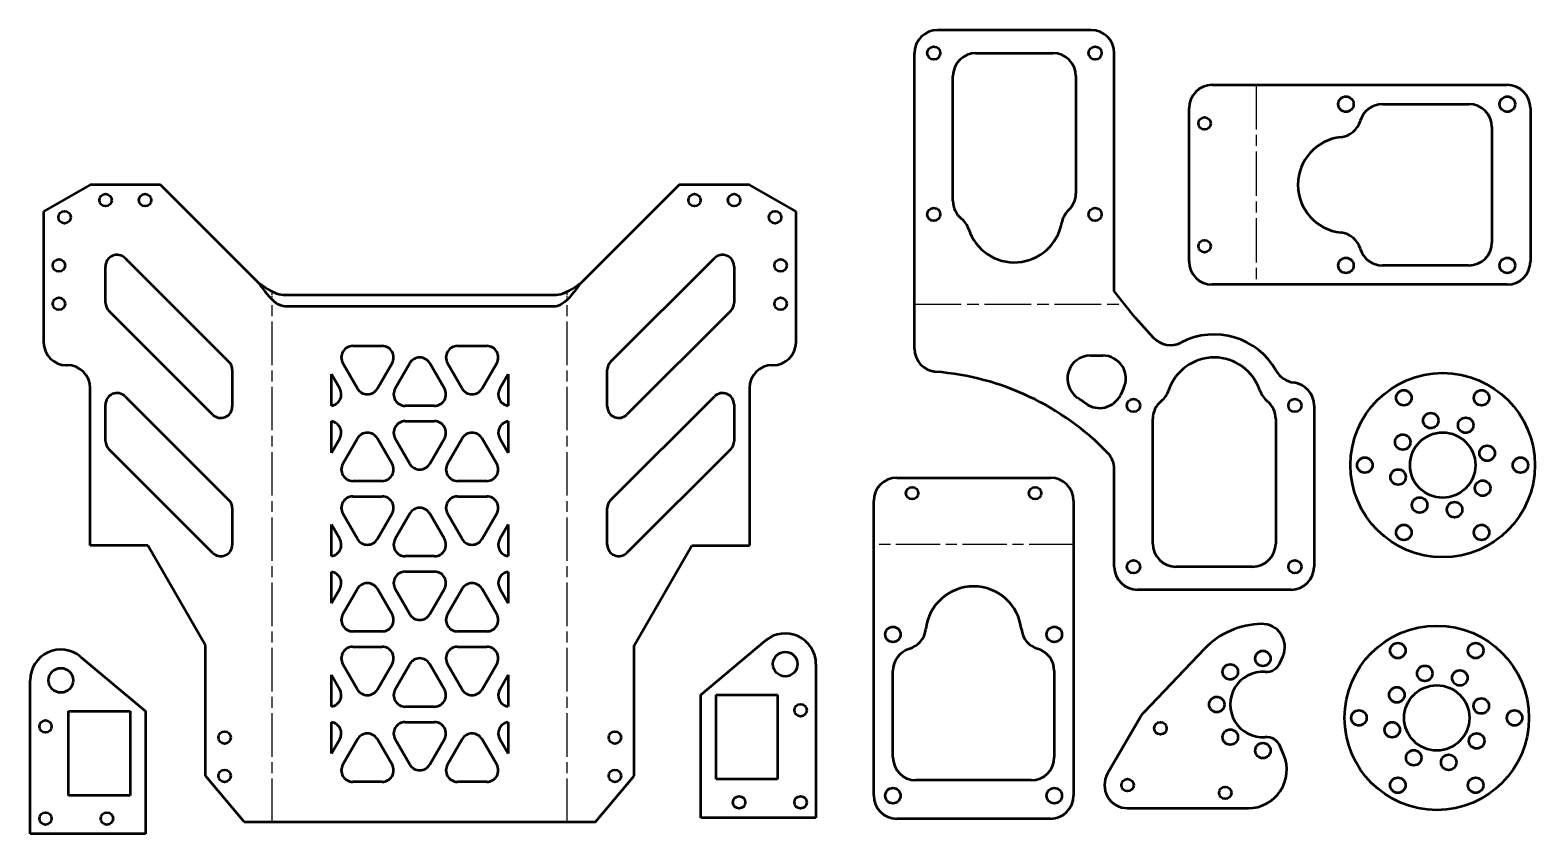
# Model space of a CAD drawing. Header units: millimetres. Extents: x 3 to 198, y 2 to 107.
import ezdxf

# ---------------------------------------------------------------- set-up
doc = ezdxf.new("R2010")
doc.units = ezdxf.units.MM
doc.linetypes.add('CHAIN', pattern=[0.3543, 0.2362, -0.0295, 0.0591, -0.0295])
doc.layers.add('Bend Centerline (ISO)', color=7, linetype='CHAIN', lineweight=25)
doc.layers.add('Visible (ISO)', color=7, linetype='Continuous', lineweight=50)

msp = doc.modelspace()

# ---------------------------------------------------------------- linework, layer by layer
at = {"layer": 'Bend Centerline (ISO)', "ltscale": 24.46138}
for p, q in [((162.05, 99.53), (162.05, 73.53)), ((138.3, 39.67), (112.3, 39.67))]:
    msp.add_line(p, q, dxfattribs=at)
at = {"layer": 'Bend Centerline (ISO)', "ltscale": 1.178513}
for p, q in [((34.04, 71.56), (34.04, 72.62)), ((72.43, 71.56), (72.43, 72.62))]:
    msp.add_line(p, q, dxfattribs=at)
at = {"layer": 'Bend Centerline (ISO)', "ltscale": 23.998354}
for p, q in [((34.04, 3.54), (34.04, 71.56)), ((72.43, 3.54), (72.43, 71.56))]:
    msp.add_line(p, q, dxfattribs=at)
at = {"layer": 'Bend Centerline (ISO)', "ltscale": 25.726624}
msp.add_line((117.61, 70.99), (144.96, 70.99), dxfattribs=at)
at = {"layer": 'Visible (ISO)'}
for p, q in [((140.61, 106.68), (120.61, 106.68)), ((117.61, 65.17), (117.61, 103.68)), ((125.61, 103.68), (135.61, 103.68)), ((143.61, 72.68), (143.61, 103.68)), ((122.61, 84.44), (122.61, 100.68)), ((138.61, 100.68), (138.61, 85.41)), ((156.35, 99.53), (194.75, 99.53)), ((153.35, 76.53), (153.35, 96.53)), ((178.5, 97.03), (189.75, 97.03)), ((197.75, 96.53), (197.75, 76.53)), ((192.75, 94.03), (192.75, 79.03)), ((10.34, 86.54), (4.28, 83.04)), ((19.48, 86.54), (10.34, 86.54)), ((32.34, 73.68), (19.48, 86.54)), ((86.98, 86.54), (74.13, 73.68)), ((96.13, 86.54), (86.98, 86.54)), ((102.19, 83.04), (96.13, 86.54)), ((4.28, 83.04), (4.28, 66.04)), ((102.19, 66.04), (102.19, 83.04)), ((14.9, 76.97), (28.4, 63.47)), ((78.07, 63.47), (91.57, 76.97)), ((12.34, 71.16), (12.34, 75.91)), ((94.13, 75.91), (94.13, 71.16)), ((189.75, 76.03), (178.5, 76.03)), ((146.3, 69.29), (143.61, 72.68)), ((194.75, 73.53), (156.35, 73.53)), ((35.73, 72.18), (70.73, 72.18)), ((70.73, 70.68), (35.73, 70.68)), ((26.28, 56.6), (12.78, 70.1)), ((93.69, 70.1), (80.19, 56.6)), ((146.3, 69.29), (148.68, 66.63)), ((44.52, 65.54), (48.33, 65.54)), ((58.14, 65.54), (61.95, 65.54)), ((7.28, 63.04), (7.34, 63.04)), ((45.13, 59.99), (43.22, 63.29)), ((49.63, 63.29), (47.72, 59.99)), ((50.03, 59.99), (51.93, 63.29)), ((54.53, 63.29), (56.43, 59.99)), ((58.74, 59.99), (56.84, 63.29)), ((63.24, 63.29), (61.34, 59.99)), ((99.13, 63.04), (99.19, 63.04)), ((140.5, 64.29), (142.11, 64.29)), ((28.84, 62.41), (28.84, 57.66)), ((41.73, 57.76), (41.73, 61.87)), ((41.73, 61.87), (42.82, 59.99)), ((63.65, 59.99), (64.73, 61.87)), ((64.73, 61.87), (64.73, 57.76)), ((77.63, 57.66), (77.63, 62.41)), ((10.34, 39.54), (10.34, 60.04)), ((14.9, 58.97), (28.4, 45.47)), ((78.07, 45.47), (91.57, 58.97)), ((96.13, 60.04), (96.13, 39.54)), ((144.81, 59.98), (144.4, 59.13)), ((12.34, 53.16), (12.34, 57.91)), ((55.14, 57.74), (51.33, 57.74)), ((94.13, 57.91), (94.13, 53.16)), ((169.61, 57.79), (169.61, 36.79)), ((41.73, 51.62), (41.73, 55.73)), ((51.33, 55.74), (55.14, 55.74)), ((64.73, 55.73), (64.73, 51.62)), ((148.61, 39.79), (148.61, 56.03)), ((164.61, 56.03), (164.61, 39.79)), ((42.82, 53.49), (41.73, 51.62)), ((43.22, 50.2), (45.13, 53.49)), ((47.72, 53.49), (49.63, 50.2)), ((51.93, 50.2), (50.03, 53.49)), ((56.43, 53.49), (54.53, 50.2)), ((56.84, 50.2), (58.74, 53.49)), ((61.34, 53.49), (63.24, 50.2)), ((64.73, 51.62), (63.65, 53.49)), ((26.28, 38.6), (12.78, 52.1)), ((93.69, 52.1), (80.19, 38.6)), ((143.61, 36.79), (143.61, 49.5)), ((48.33, 47.95), (44.52, 47.95)), ((61.95, 47.95), (58.14, 47.95)), ((115.3, 48.37), (135.3, 48.37)), ((44.52, 45.95), (48.33, 45.95)), ((58.14, 45.95), (61.95, 45.95)), ((112.3, 6.97), (112.3, 45.37)), ((138.3, 45.37), (138.3, 6.97)), ((28.84, 44.41), (28.84, 39.66)), ((45.13, 40.4), (43.22, 43.7)), ((49.63, 43.7), (47.72, 40.4)), ((50.03, 40.4), (51.93, 43.7)), ((54.53, 43.7), (56.43, 40.4)), ((58.74, 40.4), (56.84, 43.7)), ((63.24, 43.7), (61.34, 40.4)), ((77.63, 39.66), (77.63, 44.41)), ((41.73, 38.17), (41.73, 42.28)), ((41.73, 42.28), (42.82, 40.4)), ((63.65, 40.4), (64.73, 42.28)), ((64.73, 42.28), (64.73, 38.17)), ((17.84, 39.54), (10.34, 39.54)), ((25.34, 26.54), (17.84, 39.54)), ((81.13, 26.54), (88.63, 39.54)), ((88.63, 39.54), (96.13, 39.54)), ((55.14, 38.15), (51.33, 38.15)), ((41.73, 32.03), (41.73, 36.14)), ((51.33, 36.15), (55.14, 36.15)), ((64.73, 36.14), (64.73, 32.03)), ((161.61, 36.79), (151.61, 36.79)), ((42.82, 33.9), (41.73, 32.03)), ((43.22, 30.61), (45.13, 33.9)), ((47.72, 33.9), (49.63, 30.61)), ((51.93, 30.61), (50.03, 33.9)), ((56.43, 33.9), (54.53, 30.61)), ((56.84, 30.61), (58.74, 33.9)), ((61.34, 33.9), (63.24, 30.61)), ((64.73, 32.03), (63.65, 33.9)), ((166.61, 33.79), (146.61, 33.79)), ((48.33, 28.36), (44.52, 28.36)), ((61.95, 28.36), (58.14, 28.36)), ((25.34, 9.54), (25.34, 26.54)), ((44.52, 26.36), (48.33, 26.36)), ((58.14, 26.36), (61.95, 26.36)), ((81.13, 9.54), (81.13, 26.54)), ((89.79, 20.1), (98.22, 27.17)), ((155.35, 26.1), (147.43, 17.81)), ((9.09, 25.05), (17.53, 17.99)), ((45.13, 20.81), (43.22, 24.11)), ((49.63, 24.11), (47.72, 20.81)), ((50.03, 20.81), (51.93, 24.11)), ((54.53, 24.11), (56.43, 20.81)), ((58.74, 20.81), (56.84, 24.11)), ((63.24, 24.11), (61.34, 20.81)), ((104.79, 24.1), (104.79, 4.1)), ((165.21, 24.31), (165.57, 25.19)), ((2.53, 1.99), (2.53, 21.99)), ((41.73, 18.58), (41.73, 22.69)), ((41.73, 22.69), (42.82, 20.81)), ((63.65, 20.81), (64.73, 22.69)), ((64.73, 22.69), (64.73, 18.58)), ((114.8, 11.97), (114.8, 23.22)), ((135.8, 23.22), (135.8, 11.97)), ((89.79, 4.1), (89.79, 20.1)), ((91.79, 20.1), (99.79, 20.1)), ((91.79, 9.1), (91.79, 20.1)), ((99.79, 20.1), (99.79, 9.1)), ((7.53, 6.99), (7.53, 17.99)), ((7.53, 17.99), (15.53, 17.99)), ((15.53, 17.99), (15.53, 6.99)), ((17.53, 17.99), (17.53, 1.99)), ((55.14, 18.56), (51.33, 18.56)), ((41.73, 12.44), (41.73, 16.55)), ((51.33, 16.56), (55.14, 16.56)), ((64.73, 16.55), (64.73, 12.44)), ((147, 17.24), (142.73, 9.84)), ((42.82, 14.31), (41.73, 12.44)), ((43.22, 11.02), (45.13, 14.31)), ((47.72, 14.31), (49.63, 11.02)), ((51.93, 11.02), (50.03, 14.31)), ((56.43, 14.31), (54.53, 11.02)), ((56.84, 11.02), (58.74, 14.31)), ((61.34, 14.31), (63.24, 11.02)), ((64.73, 12.44), (63.65, 14.31)), ((165.67, 12.26), (165.21, 13.37)), ((30.38, 3.54), (25.34, 9.54)), ((48.33, 8.77), (44.52, 8.77)), ((61.95, 8.77), (58.14, 8.77)), ((76.09, 3.54), (81.13, 9.54)), ((99.79, 9.1), (91.79, 9.1)), ((132.8, 8.97), (117.8, 8.97)), ((15.53, 6.99), (7.53, 6.99)), ((104.79, 4.1), (89.79, 4.1)), ((135.3, 3.97), (115.3, 3.97)), ((145.33, 5.34), (161.05, 5.34)), ((17.53, 1.99), (2.53, 1.99)), ((30.38, 3.54), (76.09, 3.54))]:
    msp.add_line(p, q, dxfattribs=at)
for centre, radius in [((120.11, 103.68), 0.85), ((141.11, 103.68), 0.85), ((173.75, 97.03), 1), ((194.75, 97.03), 1), ((155.35, 94.53), 0.8), ((12.34, 84.54), 0.8), ((17.48, 84.54), 0.8), ((88.98, 84.54), 0.8), ((94.13, 84.54), 0.8), ((7.01, 82.3), 0.8), ((99.46, 82.3), 0.8), ((120.11, 82.68), 0.85), ((141.11, 82.68), 0.85), ((155.35, 78.53), 0.8), ((6.28, 76.04), 0.8), ((100.19, 76.04), 0.8), ((173.75, 76.03), 1), ((194.75, 76.03), 1), ((6.28, 71.04), 0.8), ((100.19, 71.04), 0.8), ((186.34, 50.02), 12), ((181.28, 58.79), 1), ((191.4, 58.79), 1), ((146.11, 57.79), 0.85), ((167.11, 57.79), 0.85), ((184.79, 55.82), 1), ((189.34, 55.22), 1), ((181.14, 53.02), 1), ((186.34, 50.02), 4.25), ((176.21, 50.02), 1), ((192.13, 51.57), 1), ((196.46, 50.02), 1), ((180.54, 48.47), 1), ((117.3, 46.37), 0.8), ((133.3, 46.37), 0.8), ((191.54, 47.02), 1), ((183.34, 44.82), 1), ((187.89, 44.22), 1), ((181.28, 41.25), 1), ((191.4, 41.25), 1), ((146.11, 36.79), 0.85), ((167.11, 36.79), 0.85), ((114.8, 27.97), 1), ((135.8, 27.97), 1), ((185.57, 17.1), 12), ((100.79, 24.1), 1.6), ((162.94, 24.84), 1), ((180.5, 25.87), 1), ((190.63, 25.87), 1), ((6.53, 21.99), 1.6), ((158.7, 23.09), 1), ((184.01, 22.9), 1), ((188.57, 22.3), 1), ((156.94, 18.84), 1), ((180.37, 20.1), 1), ((185.57, 17.1), 4.25), ((191.36, 18.65), 1), ((102.79, 18.1), 0.8), ((175.44, 17.1), 1), ((195.69, 17.1), 1), ((4.53, 15.99), 0.8), ((149.6, 15.74), 0.8), ((179.77, 15.55), 1), ((27.84, 14.54), 0.8), ((78.63, 14.54), 0.8), ((158.7, 14.6), 1), ((162.94, 12.84), 1), ((190.76, 14.1), 1), ((182.57, 11.9), 1), ((187.12, 11.31), 1), ((27.84, 9.54), 0.8), ((78.63, 9.54), 0.8), ((114.8, 6.97), 1), ((135.8, 6.97), 1), ((145.33, 8.34), 0.8), ((158.04, 7.34), 0.8), ((180.5, 8.33), 1), ((190.63, 8.33), 1), ((94.79, 6.1), 0.8), ((102.79, 6.1), 0.8), ((4.53, 3.99), 0.8), ((12.53, 3.99), 0.8)]:
    msp.add_circle(centre, radius, dxfattribs=at)
for centre, radius, start, end in [((120.61, 103.68), 3, 90, 180), ((140.61, 103.68), 3, 0, 90), ((125.61, 100.68), 3, 90, 180), ((135.61, 100.68), 3, 0, 90), ((156.35, 96.53), 3, 90, 180), ((194.75, 96.53), 3, 0, 90), ((178.5, 94.03), 3, 90, 163.5827), ((189.75, 94.03), 3, 0, 90), ((172.75, 95.72), 3, 276.2063, 343.5827), ((173.75, 86.53), 6.25, 96.2063, 263.7937), ((125.61, 84.44), 3, 180, 230.8864), ((135.61, 85.41), 3, 313.1208, 0), ((139.71, 81.03), 3, 133.1208, 169.7101), ((121.83, 79.79), 3, 18.2413, 50.8864), ((130.61, 82.68), 6.25, 198.2413, 349.7101), ((172.75, 77.33), 3, 16.4173, 83.7937), ((189.75, 79.03), 3, 270, 0), ((13.84, 75.91), 1.5, 45, 180), ((92.63, 75.91), 1.5, 0, 135), ((156.35, 76.53), 3, 180, 270), ((178.5, 79.03), 3, 196.4173, 270), ((194.75, 76.53), 3, 270, 0), ((13.84, 71.16), 1.5, 180, 225), ((92.63, 71.16), 1.5, 315, 0), ((150.92, 68.64), 3, 221.8779, 297.7021), ((156.61, 57.79), 9.25, 29.1056, 117.7021), ((7.28, 66.04), 3, 180, 270), ((44.52, 64.04), 1.5, 90, 210), ((48.33, 64.04), 1.5, 330, 90), ((58.14, 64.04), 1.5, 90, 210), ((61.95, 64.04), 1.5, 330, 90), ((99.19, 66.04), 3, 270, 0), ((120.61, 65.17), 3, 180, 265.4623), ((7.34, 60.04), 3, 0, 90), ((27.34, 62.41), 1.5, 0, 45), ((53.23, 62.54), 1.5, 30, 150), ((79.13, 62.41), 1.5, 135, 180), ((99.13, 60.04), 3, 90, 180), ((140.5, 61.29), 3, 90, 235.9892), ((142.11, 61.29), 3, 334.0043, 90), ((156.61, 57.79), 6.25, 18.2413, 161.7587), ((117.61, 27.37), 34.92, 43.8991, 85.4623), ((167.32, 63.75), 3, 209.1056, 263.2702), ((166.61, 57.79), 3, 0, 83.2702), ((13.84, 57.91), 1.5, 45, 180), ((41.52, 59.24), 1.5, 278.3133, 30), ((46.42, 60.74), 1.5, 210, 330), ((51.33, 59.24), 1.5, 150, 270), ((55.14, 59.24), 1.5, 270, 30), ((60.04, 60.74), 1.5, 210, 330), ((64.95, 59.24), 1.5, 150, 261.6867), ((92.63, 57.91), 1.5, 0, 135), ((117.61, 27.37), 37.92, 53.9376, 55.9892), ((141.7, 60.45), 3, 233.9376, 334.0043), ((147.83, 60.69), 3, 309.1136, 341.7587), ((165.4, 60.69), 3, 198.2413, 230.8864), ((27.34, 57.66), 1.5, 225, 0), ((79.13, 57.66), 1.5, 180, 315), ((151.61, 56.03), 3, 129.1136, 180), ((161.61, 56.03), 3, 0, 50.8864), ((41.52, 54.24), 1.5, 330, 81.6867), ((51.33, 54.24), 1.5, 90, 210), ((55.14, 54.24), 1.5, 330, 90), ((64.95, 54.24), 1.5, 98.3133, 210), ((13.84, 53.16), 1.5, 180, 225), ((46.42, 52.74), 1.5, 30, 150), ((60.04, 52.74), 1.5, 30, 150), ((92.63, 53.16), 1.5, 315, 0), ((140.61, 49.5), 3, 0, 43.8991), ((44.52, 49.45), 1.5, 150, 270), ((48.33, 49.45), 1.5, 270, 30), ((53.23, 50.95), 1.5, 210, 330), ((58.14, 49.45), 1.5, 150, 270), ((61.95, 49.45), 1.5, 270, 30), ((115.3, 45.37), 3, 90, 180), ((135.3, 45.37), 3, 0, 90), ((27.34, 44.41), 1.5, 0, 45), ((44.52, 44.45), 1.5, 90, 210), ((48.33, 44.45), 1.5, 330, 90), ((58.14, 44.45), 1.5, 90, 210), ((61.95, 44.45), 1.5, 330, 90), ((79.13, 44.41), 1.5, 135, 180), ((53.23, 42.95), 1.5, 30, 150), ((27.34, 39.66), 1.5, 225, 0), ((41.52, 39.65), 1.5, 278.3133, 30), ((46.42, 41.15), 1.5, 210, 330), ((51.33, 39.65), 1.5, 150, 270), ((55.14, 39.65), 1.5, 270, 30), ((60.04, 41.15), 1.5, 210, 330), ((64.95, 39.65), 1.5, 150, 261.6867), ((79.13, 39.66), 1.5, 180, 315), ((151.61, 39.79), 3, 180, 270), ((161.61, 39.79), 3, 270, 0), ((41.52, 34.65), 1.5, 330, 81.6867), ((51.33, 34.65), 1.5, 90, 210), ((55.14, 34.65), 1.5, 330, 90), ((64.95, 34.65), 1.5, 98.3133, 210), ((146.61, 36.79), 3, 180, 270), ((166.61, 36.79), 3, 270, 0), ((46.42, 33.15), 1.5, 30, 150), ((60.04, 33.15), 1.5, 30, 150), ((125.3, 27.97), 6.25, 6.2063, 173.7937), ((44.52, 29.86), 1.5, 150, 270), ((48.33, 29.86), 1.5, 270, 30), ((53.23, 31.36), 1.5, 210, 330), ((58.14, 29.86), 1.5, 150, 270), ((61.95, 29.86), 1.5, 270, 30), ((100.79, 24.1), 4, 0, 129.9662), ((116.1, 28.97), 3, 286.4173, 353.7937), ((134.5, 28.97), 3, 186.2063, 253.5827), ((162.94, 18.84), 10.5, 91.0782, 136.3068), ((162.8, 26.34), 3, 337.5, 91.0782), ((6.53, 21.99), 4, 50.0338, 180), ((44.52, 24.86), 1.5, 90, 210), ((48.33, 24.86), 1.5, 330, 90), ((58.14, 24.86), 1.5, 90, 210), ((61.95, 24.86), 1.5, 330, 90), ((117.8, 23.22), 3, 106.4173, 180), ((132.8, 23.22), 3, 0, 73.5827), ((53.23, 23.36), 1.5, 30, 150), ((163.36, 25.08), 2, 266.1629, 337.5), ((162.94, 18.84), 4.25, 86.1629, 273.8371), ((41.52, 20.06), 1.5, 278.3133, 30), ((46.42, 21.56), 1.5, 210, 330), ((51.33, 20.06), 1.5, 150, 270), ((55.14, 20.06), 1.5, 270, 30), ((60.04, 21.56), 1.5, 210, 330), ((64.95, 20.06), 1.5, 150, 261.6867), ((149.6, 15.74), 3, 136.3068, 150), ((41.52, 15.06), 1.5, 330, 81.6867), ((51.33, 15.06), 1.5, 90, 210), ((55.14, 15.06), 1.5, 330, 90), ((64.95, 15.06), 1.5, 98.3133, 210), ((46.42, 13.56), 1.5, 30, 150), ((60.04, 13.56), 1.5, 30, 150), ((163.36, 12.61), 2, 22.5, 93.8371), ((117.8, 11.97), 3, 180, 270), ((132.8, 11.97), 3, 270, 0), ((161.05, 10.34), 5, 270, 22.5), ((44.52, 10.27), 1.5, 150, 270), ((48.33, 10.27), 1.5, 270, 30), ((53.23, 11.77), 1.5, 210, 330), ((58.14, 10.27), 1.5, 150, 270), ((61.95, 10.27), 1.5, 270, 30), ((145.33, 8.34), 3, 150, 270), ((115.3, 6.97), 3, 180, 270), ((135.3, 6.97), 3, 270, 0)]:
    msp.add_arc(centre, radius, start, end, dxfattribs=at)
for points in [[(32.34, 73.68), (32.72, 73.42), (33.09, 73.15), (33.47, 72.93)], [(32.89, 72.93), (32.7, 73.17), (32.52, 73.42), (32.34, 73.68)], [(33.47, 72.93), (34.23, 72.47), (34.98, 72.18), (35.73, 72.18)], [(70.73, 72.18), (71.49, 72.18), (72.24, 72.47), (73, 72.93)], [(73, 72.93), (73.37, 73.15), (73.75, 73.42), (74.13, 73.68)], [(74.13, 73.68), (73.94, 73.42), (73.76, 73.17), (73.58, 72.93)]]:
    msp.add_open_spline(points, degree=3, dxfattribs=at)
for points, knots in [([(35.73, 70.68), (34.95, 70.68), (34.17, 71.32), (33.39, 72.27), (33.22, 72.48), (33.06, 72.7), (32.89, 72.93)], [0, 0, 0, 0, 1.083395, 1.083395, 1.083395, 1.318116, 1.318116, 1.318116, 1.318116]), ([(73.58, 72.93), (72.8, 71.88), (72.02, 71.01), (71.24, 70.76), (71.07, 70.7), (70.9, 70.68), (70.73, 70.68)], [-1.318116, -1.318116, -1.318116, -1.318116, -0.234721, -0.234721, -0.234721, 0, 0, 0, 0])]:
    msp.add_open_spline(points, degree=3, knots=knots, dxfattribs=at)

doc.saveas('drawing.dxf')
